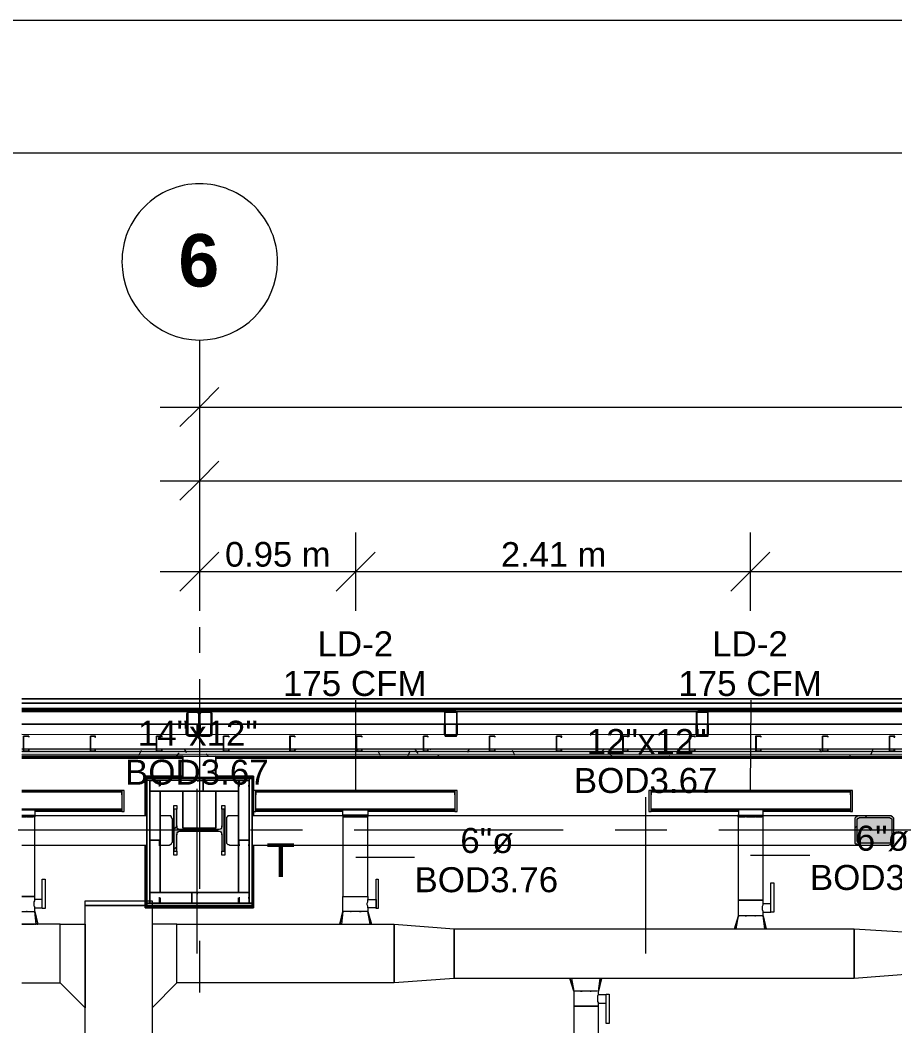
# Model space of a CAD drawing. Header units: metres. Extents: x 39 to 278, y -7 to 151.
# Drawn here: x 45.18 to 50.51, y 47.12 to 53.26 of the extents above; entities that cross this region are included whole.
import ezdxf

# ---------------------------------------------------------------- set-up
doc = ezdxf.new("R2010")
doc.units = ezdxf.units.M
doc.layers.add('HVAC - Ductos', color=5, linetype='Continuous', lineweight=50)
doc.layers.add('PDF_Geometry', color=7, linetype='Continuous', true_color=0xaaaaaa)
doc.layers.add('PDF_Solid Fills', color=7, linetype='Continuous', true_color=0xffffff)
doc.layers.add('PDF_Text', color=7, linetype='Continuous')
doc.layers.add('pie de plano', color=7, linetype='Continuous')
doc.styles.add('PDF Helvetica', font='')
doc.styles.add('PDF Helvetica Bold', font='')
doc.styles.get('PDF Helvetica').set_extended_font_data('Helvetica')
doc.styles.get('PDF Helvetica Bold').set_extended_font_data('Helvetica', bold=True)

msp = doc.modelspace()

# ---------------------------------------------------------------- hatches: boundary and pattern name
at = {"layer": 'PDF_Solid Fills', "lineweight": 0, "transparency": 33554559}
h = msp.add_hatch(color=256, dxfattribs=at)
h.paths.add_polyline_path([(46.2054, 48.8943), (46.2558, 48.8897), (46.2558, 48.8943)])
h.paths.add_polyline_path([(46.265, 48.8989), (46.2604, 48.8989), (46.265, 48.8943)])
h.paths.add_polyline_path([(46.1916, 48.8989), (46.1962, 48.8989), (46.2008, 48.8943), (46.2008, 49.0364), (46.2604, 49.0364), (46.265, 49.0318), (46.265, 48.8989), (46.2695, 49.0357), (46.2695, 49.0364), (46.265, 49.041), (46.1962, 49.041), (46.1916, 49.0318)])
h = msp.add_hatch(color=256, dxfattribs=at)
h.paths.add_polyline_path([(46.2833, 48.8943), (46.3337, 48.8897), (46.3337, 48.8943)])
h.paths.add_polyline_path([(46.2741, 48.8989), (46.2787, 48.8943), (46.2787, 48.8989)])
h.paths.add_polyline_path([(46.3474, 49.0364), (46.3428, 49.041), (46.2741, 49.041), (46.2696, 49.0318), (46.2696, 48.8989), (46.2741, 48.9035), (46.2787, 49.0364), (46.3383, 49.0364), (46.3383, 48.8943), (46.3428, 48.8989)])
h = msp.add_hatch(color=256, dxfattribs=at)
h.paths.add_polyline_path([(47.8416, 49.0318), (47.837, 49.0318), (47.837, 48.8943), (47.8416, 49.0312)])
h.paths.add_polyline_path([(47.837, 48.8943), (47.7683, 48.8943), (47.837, 48.8897)])
h.paths.add_polyline_path([(47.8324, 49.0364), (47.8324, 49.041), (47.7729, 49.041)])
h.paths.add_polyline_path([(47.7683, 49.0318), (47.7637, 49.0318), (47.7637, 48.8989)])
h = msp.add_hatch(color=256, dxfattribs=at)
h.paths.add_polyline_path([(49.3038, 49.0364), (49.3038, 49.041), (49.2992, 49.041)])
h.paths.add_polyline_path([(49.3038, 49.0318), (49.2992, 49.0318), (49.2992, 48.8897), (49.3725, 48.8897), (49.3725, 49.0318), (49.3679, 49.0318), (49.3679, 48.8943), (49.3038, 48.8943)])
h.paths.add_polyline_path([(49.3725, 49.0364), (49.3725, 49.041), (49.3679, 49.041)])
h.paths.add_polyline_path([(49.3633, 49.0364), (49.3633, 49.041), (49.3083, 49.041)])
for points in [[(45.1878, 48.7981), (105.8441, 48.7981), (106.0827, 48.7935), (106.0827, 48.8073), (80.9245, 48.8118), (45.1878, 48.8118)], [(105.8441, 48.7797), (106.0811, 48.7752), (106.0827, 48.7752), (106.0827, 48.7935), (75.6353, 48.7981), (45.1878, 48.7981), (45.1878, 48.7797)], [(105.8441, 48.766), (106.0812, 48.7614), (106.0827, 48.7614), (106.0827, 48.7797), (45.1878, 48.7797), (45.1878, 48.766)], [(46.132, 48.3397), (46.132, 48.4451), (46.1137, 48.4451), (46.1137, 48.1885), (46.132, 48.1885), (46.132, 48.2939), (46.1366, 48.3122), (46.4024, 48.3122), (46.407, 48.3077), (46.407, 48.1885), (46.4207, 48.1885), (46.4207, 48.4451), (46.407, 48.4451), (46.4024, 48.3305), (46.3887, 48.326), (46.1504, 48.3214), (46.1504, 48.326), (46.1366, 48.326), (46.1366, 48.3397)], [(50.2846, 48.2343), (50.4812, 48.2297), (50.4817, 48.2297), (50.4817, 48.2343), (50.4954, 48.2389), (50.5046, 48.2389), (50.5046, 48.3947), (50.4954, 48.4039), (50.2754, 48.4039), (50.2708, 48.3993), (50.2662, 48.3947), (50.2662, 48.2435), (50.2708, 48.2435), (50.2708, 48.2343)]]:
    msp.add_hatch(color=256, dxfattribs=at).paths.add_polyline_path(points)

# ---------------------------------------------------------------- linework, layer by layer
at = {"layer": 'HVAC - Ductos', "color": 252, "lineweight": 0, "true_color": 0x939598}
for points in [[(46.2696, 51.1356), (46.2696, 50.8973), (46.2696, 50.6589)], [(46.3887, 51.0164), (46.2696, 50.8973), (46.1504, 50.7781)], [(46.0312, 50.8973), (104.7077, 50.8973)], [(46.2696, 50.6864), (46.2696, 50.4481), (46.2696, 50.2097)], [(46.3887, 50.5672), (46.2696, 50.4481), (46.1504, 50.3289)], [(46.0312, 50.4481), (55.4684, 50.4481), (64.6672, 50.4481), (73.8707, 50.4481), (95.2704, 50.4481), (104.7077, 50.4481)], [(46.2696, 50.1318), (46.2696, 49.8935), (46.2696, 49.6552)], [(47.2229, 49.6552), (47.2229, 49.8935), (47.2229, 50.1318)], [(49.6291, 49.6552), (49.6291, 49.8935), (49.6291, 50.1318)], [(46.3887, 50.0127), (46.2696, 49.8935), (46.1504, 49.7743)], [(47.342, 50.0127), (47.2229, 49.8935), (47.1037, 49.7743)], [(49.7483, 50.0127), (49.6291, 49.8935), (49.51, 49.7743)], [(46.0312, 49.8935), (47.2229, 49.8935), (49.6291, 49.8935), (52.0079, 49.8935), (54.1759, 49.8935), (55.4684, 49.8935), (56.7838, 49.8935), (58.9151, 49.8935), (61.1747, 49.8935), (63.3747, 49.8935), (64.6672, 49.8935), (66.1018, 49.8935), (68.0131, 49.8935), (70.3139, 49.8935), (72.4544, 49.8935), (74.9936, 49.8935), (77.0561, 49.8935), (79.6136, 49.8935), (81.9924, 49.8935), (84.3987, 49.8935), (86.0533, 49.8935), (87.3733, 49.8935), (89.5825, 49.8935)]]:
    msp.add_lwpolyline(points, dxfattribs=at)
at = {"layer": 'HVAC - Ductos', "lineweight": 0}
for points in [[(47.2229, 48.5597), (47.2229, 49.1097)], [(49.6291, 48.5597), (49.6337, 49.1097)], [(46.2558, 47.5651), (46.2558, 48.5689)], [(45.7974, 48.5368), (45.7974, 48.5597), (45.7974, 48.5551), (45.1878, 48.5551)], [(45.7974, 48.5597), (45.1878, 48.5597)], [(45.1878, 48.5505), (45.7974, 48.5505), (45.7974, 48.4451), (45.7974, 48.4405), (45.1878, 48.4405), (45.2108, 48.4405), (45.2291, 48.4405), (45.2428, 48.4405), (45.2566, 48.4405), (45.2612, 48.4405), (45.2658, 48.4405), (45.2658, 48.4085), (45.2658, 48.3993), (45.2612, 48.3993), (45.2428, 48.3993), (45.2199, 48.3993), (45.2291, 48.3993), (45.2428, 48.3993), (45.2566, 48.3993)], [(45.7974, 48.5047), (45.7974, 48.4955), (45.7974, 48.4864)], [(47.8279, 48.5368), (47.8279, 48.5597), (47.8279, 48.5551), (46.6133, 48.5551), (46.6133, 48.5597), (46.6133, 48.5368)], [(47.8279, 48.5597), (46.6133, 48.5597)], [(46.6133, 48.4864), (46.6133, 48.4955), (46.6133, 48.5047)], [(47.8279, 48.5047), (47.8279, 48.4955), (47.8279, 48.4864)], [(48.9921, 47.5651), (48.9921, 48.5185)], [(50.2387, 48.5368), (50.2387, 48.5597), (50.2387, 48.5551), (49.0242, 48.5551), (49.0242, 48.5597), (49.0242, 48.5368)], [(50.2387, 48.5597), (49.0242, 48.5597)], [(49.0242, 48.4864), (49.0242, 48.4955), (49.0242, 48.5047)], [(50.2387, 48.5047), (50.2387, 48.4955), (50.2387, 48.4864)], [(45.7974, 48.4451), (45.1878, 48.4451), (45.7974, 48.4451)], [(45.7974, 48.4635), (45.7974, 48.4543), (45.7974, 48.436), (45.7974, 48.4314), (45.2658, 48.4314)], [(45.7974, 48.4589), (45.7974, 48.4543), (45.7974, 48.4497)], [(47.1449, 48.4314), (46.6133, 48.4314), (46.6133, 48.436), (46.6133, 48.4543), (46.6133, 48.4635)], [(46.6133, 48.4497), (46.6133, 48.4543), (46.6133, 48.4589)], [(47.8279, 48.4635), (47.8279, 48.4543), (47.8279, 48.436), (47.8279, 48.4314), (47.2962, 48.4314)], [(47.8279, 48.4589), (47.8279, 48.4543), (47.8279, 48.4497)], [(49.5558, 48.4314), (49.0242, 48.4314), (49.0242, 48.436), (49.0242, 48.4543), (49.0242, 48.4635)], [(49.0242, 48.4497), (49.0242, 48.4543), (49.0242, 48.4589)], [(50.2387, 48.4635), (50.2387, 48.4543), (50.2387, 48.436), (50.2387, 48.4314), (49.7071, 48.4314)], [(50.2387, 48.4589), (50.2387, 48.4543), (50.2387, 48.4497)], [(45.1878, 48.4405), (45.1878, 48.4405)], [(45.1878, 48.4085), (45.1878, 48.4085)], [(45.1878, 48.4085), (45.2199, 48.4085), (45.2428, 48.4085), (45.2612, 48.4085), (45.2658, 48.4085)], [(45.1878, 48.3993), (45.1878, 48.3993)], [(45.2199, 48.3993), (45.1878, 48.3993), (45.2108, 48.3993), (45.2153, 48.3993)], [(45.1878, 47.8218), (45.2108, 47.8218), (45.2291, 47.8218), (45.2428, 47.8218), (45.2566, 47.8218), (45.2612, 47.8218), (45.2658, 47.8218), (45.2658, 47.8447), (45.3116, 47.8447), (45.3116, 47.8493), (45.3116, 47.8539), (45.3116, 47.8631), (45.3116, 47.8677), (45.3116, 47.8768), (45.3116, 47.8814), (45.3116, 47.886), (45.3116, 47.8905), (45.3116, 47.8951), (45.2658, 47.8951), (45.2658, 47.9135), (45.2658, 48.3993), (45.2612, 48.3993)], [(45.1878, 48.3993), (45.1878, 48.3993)], [(45.2658, 48.436), (45.7974, 48.436)], [(46.6133, 48.436), (47.1449, 48.436)], [(47.1495, 48.3993), (47.1449, 48.3993), (47.1449, 47.9135), (47.1495, 47.9135), (47.1541, 47.9135), (47.1679, 47.9135), (47.1816, 47.9135), (47.2, 47.9135), (47.2229, 47.9135), (47.2412, 47.9135), (47.2596, 47.9135), (47.2779, 47.9135), (47.287, 47.9135), (47.2962, 47.9135), (47.2962, 47.8951), (47.3466, 47.8951), (47.3466, 47.8905), (47.3466, 47.886), (47.3466, 47.8814), (47.3466, 47.8768), (47.3466, 47.8677), (47.3466, 47.8631), (47.3466, 47.8539), (47.3466, 47.8493), (47.3466, 47.8447), (47.2962, 47.8447), (47.2962, 47.8218), (47.2916, 47.8218), (47.287, 47.8218), (47.2779, 47.8218), (47.2596, 47.8218), (47.2412, 47.8218), (47.2229, 47.8218), (47.2, 47.8218), (47.1816, 47.8218), (47.1679, 47.8218), (47.1541, 47.8218), (47.1495, 47.8218), (47.1449, 47.8218), (47.1358, 47.7439)], [(47.1449, 48.4085), (47.1449, 48.3993), (47.1495, 48.3993), (47.1679, 48.3993), (47.1908, 48.3993), (47.2229, 48.3993), (47.2504, 48.3993), (47.2779, 48.3993), (47.2916, 48.3993), (47.2962, 48.3993), (47.3008, 48.4085), (47.2916, 48.4085), (47.2779, 48.4085), (47.2504, 48.4085), (47.2229, 48.4085), (47.1908, 48.4085), (47.1679, 48.4085), (47.1495, 48.4085), (47.1449, 48.4085), (47.1449, 48.4405), (47.1495, 48.4405), (47.1541, 48.4405), (47.1679, 48.4405), (47.1816, 48.4405), (47.2, 48.4405), (47.2229, 48.4405), (47.2412, 48.4405), (47.2596, 48.4405), (47.2779, 48.4405), (47.287, 48.4405), (47.2962, 48.4405), (47.2962, 48.4085)], [(47.1449, 47.8218), (47.1449, 47.9135), (47.1495, 47.9135), (47.1541, 47.9135), (47.1679, 47.9135), (47.1816, 47.9135), (47.2, 47.9135), (47.2229, 47.9135), (47.2412, 47.9135), (47.2596, 47.9135), (47.2779, 47.9135), (47.287, 47.9135), (47.2962, 47.9135), (47.2962, 48.3993), (47.2916, 48.3993), (47.287, 48.3993), (47.2779, 48.3993), (47.2596, 48.3993), (47.255, 48.3993)], [(47.1541, 48.3993), (47.1679, 48.3993), (47.1816, 48.3993), (47.1908, 48.3993)], [(47.1954, 48.3993), (47.2, 48.3993), (47.2229, 48.3993), (47.2412, 48.3993), (47.2458, 48.3993)], [(47.2962, 48.436), (47.8279, 48.436)], [(49.0242, 48.436), (49.5558, 48.436)], [(49.7025, 48.3993), (49.7071, 48.3993), (49.7025, 48.3993), (49.6842, 48.3993), (49.6612, 48.3993), (49.6291, 48.3993), (49.6016, 48.3993), (49.5788, 48.3993), (49.5604, 48.3993), (49.5558, 48.3993), (49.5512, 48.4085), (49.5604, 48.4085), (49.5742, 48.4085), (49.6016, 48.4085), (49.6291, 48.4085), (49.6612, 48.4085), (49.6842, 48.4085), (49.7025, 48.4085), (49.7071, 48.4085)], [(49.7162, 47.7164), (49.7071, 47.7943), (49.7025, 47.7943), (49.6979, 47.7943), (49.6842, 47.7943), (49.6704, 47.7943), (49.6521, 47.7943), (49.6291, 47.7943), (49.6108, 47.7943), (49.5925, 47.7943), (49.5788, 47.7943), (49.565, 47.7943), (49.5604, 47.7943), (49.5558, 47.7943), (49.5558, 47.8905), (49.565, 47.8905), (49.5788, 47.8905), (49.5925, 47.8905), (49.6108, 47.8905), (49.6291, 47.8905), (49.6521, 47.8905), (49.6704, 47.8905), (49.6842, 47.8905), (49.6979, 47.8905), (49.7025, 47.8905), (49.7071, 47.8905), (49.7071, 48.3993), (49.7071, 48.4085), (49.7071, 48.4405)], [(49.7025, 48.4405), (49.6979, 48.4405), (49.6842, 48.4405), (49.6704, 48.4405), (49.6521, 48.4405), (49.6291, 48.4405), (49.6108, 48.4405), (49.5925, 48.4405), (49.5788, 48.4405), (49.565, 48.4405), (49.5558, 48.4405), (49.5558, 48.4085)], [(49.7071, 47.7943), (49.7071, 47.8172), (49.7529, 47.8172), (49.7529, 47.8218), (49.7529, 47.8264), (49.7529, 47.831), (49.7529, 47.8355), (49.7529, 47.8447), (49.7529, 47.8493), (49.7529, 47.8539), (49.7529, 47.8631), (49.7529, 47.8677), (49.7071, 47.8677), (49.7071, 47.8905), (49.7025, 47.8905), (49.6979, 47.8905), (49.6842, 47.8905), (49.6704, 47.8905), (49.6521, 47.8905), (49.6291, 47.8905), (49.6108, 47.8905), (49.5925, 47.8905), (49.5788, 47.8905), (49.565, 47.8905), (49.5558, 47.8905), (49.5558, 48.3993), (49.5604, 48.3993), (49.565, 48.3993), (49.5788, 48.3993), (49.5925, 48.3993), (49.5971, 48.3993)], [(49.6062, 48.3993), (49.6108, 48.3993), (49.6291, 48.3993), (49.6521, 48.3993), (49.6566, 48.3993)], [(49.6612, 48.3993), (49.6704, 48.3993), (49.6842, 48.3993), (49.6979, 48.3993)], [(49.7071, 48.436), (50.2387, 48.436)], [(49.7071, 48.4085), (49.7071, 48.4085)], [(47.2229, 48.1518), (47.5804, 48.1518)], [(49.6291, 48.1655), (49.9912, 48.1655)], [(45.1878, 47.9135), (45.1878, 47.9135)], [(45.1878, 47.9135), (45.1878, 47.9135)], [(45.2658, 47.8447), (45.2658, 47.8493), (45.2612, 47.8539), (45.2612, 47.8631), (45.2612, 47.8723), (45.2612, 47.8814), (45.2658, 47.886), (45.2658, 47.8905), (45.2658, 47.8951)], [(47.2962, 47.8447), (47.2962, 47.8493), (47.2962, 47.8539), (47.2916, 47.8631), (47.2916, 47.8723), (47.2962, 47.8814), (47.2962, 47.886), (47.2962, 47.8905), (47.2962, 47.8951)], [(49.7071, 47.8172), (49.7071, 47.8218), (49.7025, 47.831), (49.7025, 47.8401), (49.7025, 47.8493), (49.7025, 47.8539), (49.7071, 47.8631), (49.7071, 47.8677)], [(45.1878, 47.8218), (45.1878, 47.8218)], [(45.2658, 47.7439), (45.275, 47.7439), (45.2658, 47.8218)], [(45.2658, 47.8218), (45.2841, 47.7439), (45.2658, 47.8218)], [(47.1266, 47.7439), (47.1449, 47.8218), (47.1266, 47.7439)], [(47.1495, 47.8218), (47.1495, 47.8218)], [(47.1495, 47.8218), (47.1495, 47.8218)], [(47.2962, 47.7439), (47.3054, 47.7439), (47.31, 47.7439), (47.3145, 47.7439), (47.3191, 47.7439), (47.2962, 47.8218), (47.3191, 47.7439), (47.3145, 47.7439)], [(47.31, 47.7439), (47.2962, 47.8218)], [(49.5421, 47.7164), (49.5558, 47.7943), (49.5329, 47.7164), (49.5375, 47.7164), (49.5421, 47.7164), (49.5466, 47.7164), (49.5558, 47.7164)], [(49.5375, 47.7164), (49.5329, 47.7164), (49.5558, 47.7943), (49.5604, 47.7943), (49.5558, 47.7943)], [(49.7254, 47.7164), (49.7071, 47.7943), (49.7254, 47.7164)], [(45.1878, 47.3864), (45.4216, 47.3864), (45.4216, 47.7439), (45.5728, 47.7439), (45.5728, 47.2351), (45.4216, 47.3864), (45.4216, 47.7439), (45.1878, 47.7439), (45.2016, 47.7439), (45.2062, 47.7439), (45.2108, 47.7439), (45.2245, 47.7439), (45.2337, 47.7439), (45.2382, 47.7439), (45.2428, 47.7439), (45.2612, 47.7439)], [(45.2795, 47.7439), (45.2841, 47.7439)], [(45.2841, 47.7439), (45.2841, 47.7439)], [(47.1312, 47.7439), (47.1266, 47.7439), (47.1312, 47.7439), (47.1358, 47.7439), (47.1449, 47.7439)], [(47.1495, 47.7439), (47.1679, 47.7439), (47.1724, 47.7439), (47.177, 47.7439), (47.1862, 47.7439), (47.2, 47.7439), (47.2046, 47.7439)], [(47.2091, 47.7439), (47.232, 47.7439), (47.2366, 47.7439), (47.2412, 47.7439), (47.255, 47.7439), (47.2641, 47.7439), (47.2687, 47.7439), (47.2779, 47.7439), (47.2916, 47.7439)], [(47.4566, 47.7439), (47.8233, 47.7164)], [(47.4566, 47.3864), (47.4566, 47.7439)], [(47.8233, 47.7164), (47.8233, 47.4139)], [(49.5512, 47.7164), (49.5512, 47.7164)], [(49.5604, 47.7164), (49.5742, 47.7164), (49.5788, 47.7164)], [(49.5833, 47.7164), (49.5879, 47.7164), (49.5971, 47.7164), (49.6108, 47.7164), (49.6154, 47.7164), (49.6199, 47.7164), (49.6429, 47.7164)], [(49.6475, 47.7164), (49.6521, 47.7164), (49.6658, 47.7164), (49.675, 47.7164), (49.6796, 47.7164), (49.6842, 47.7164), (49.7025, 47.7164)], [(49.7071, 47.7164), (49.7162, 47.7164), (49.7208, 47.7164), (49.7254, 47.7164), (49.7208, 47.7164)], [(47.8233, 47.4139), (47.4566, 47.3864)], [(48.552, 47.4139), (48.5429, 47.4139), (48.5383, 47.4139), (48.5337, 47.4139), (48.5291, 47.4139), (48.5337, 47.4139), (48.5291, 47.4139), (48.5337, 47.4139)], [(48.5291, 47.4139), (48.552, 47.3359), (48.5291, 47.4139)], [(48.5383, 47.4139), (48.552, 47.3359), (48.5566, 47.3359)], [(48.575, 47.4139), (48.5704, 47.4139), (48.5566, 47.4139)], [(48.6391, 47.4139), (48.6162, 47.4139), (48.6116, 47.4139), (48.607, 47.4139), (48.5933, 47.4139), (48.5842, 47.4139), (48.5796, 47.4139)], [(48.717, 47.4139), (48.7216, 47.4139), (48.7033, 47.3359), (48.7216, 47.4139), (48.717, 47.4139), (48.7125, 47.4139), (48.6987, 47.4139), (48.6804, 47.4139), (48.6758, 47.4139), (48.6712, 47.4139), (48.662, 47.4139), (48.6483, 47.4139), (48.6437, 47.4139)], [(48.7033, 46.0663), (48.7033, 47.2443), (48.7033, 47.2626), (48.7492, 47.2626), (48.7492, 47.2672), (48.7492, 47.2718), (48.7492, 47.2764), (48.7492, 47.2809), (48.7492, 47.2901), (48.7492, 47.2947), (48.7492, 47.3039), (48.7492, 47.3085), (48.7492, 47.3131), (48.7033, 47.3131), (48.7033, 47.3359), (48.6987, 47.3359), (48.7033, 47.3359), (48.7125, 47.4139)], [(48.6941, 47.3359), (48.6804, 47.3359), (48.662, 47.3359), (48.6437, 47.3359), (48.6254, 47.3359), (48.607, 47.3359), (48.5887, 47.3359), (48.5704, 47.3359), (48.5612, 47.3359), (48.5566, 47.3359), (48.552, 47.3359), (48.552, 47.2443), (48.5612, 47.2443), (48.5704, 47.2443), (48.5887, 47.2443), (48.607, 47.2443), (48.6254, 47.2443), (48.6437, 47.2443), (48.662, 47.2443), (48.6804, 47.2443), (48.6941, 47.2443), (48.6987, 47.2443), (48.7033, 47.2443), (48.6987, 47.2443), (48.6941, 47.2443), (48.6804, 47.2443), (48.662, 47.2443), (48.6437, 47.2443), (48.6254, 47.2443), (48.607, 47.2443), (48.5887, 47.2443), (48.5704, 47.2443), (48.5612, 47.2443), (48.552, 47.2443), (48.552, 46.0663)], [(48.575, 47.3359), (48.5704, 47.3359)], [(48.63, 47.3359), (48.6254, 47.3359)], [(48.6804, 47.3359), (48.6758, 47.3359)], [(48.6941, 47.3359), (48.6941, 47.3359)], [(48.7033, 47.2626), (48.7033, 47.2672), (48.6987, 47.2718), (48.6987, 47.2764), (48.6987, 47.2855), (48.6987, 47.2947), (48.6987, 47.3039), (48.6987, 47.3085), (48.7033, 47.3131)]]:
    msp.add_lwpolyline(points, dxfattribs=at)
for points in [[(45.8112, 48.5597), (45.7974, 48.5597), (45.7974, 48.4314), (45.8112, 48.4314)], [(45.7974, 48.5323), (45.7974, 48.5368), (45.7974, 48.5414), (45.7974, 48.5368)], [(46.5995, 48.5597), (46.5995, 48.4314), (46.6133, 48.4314), (46.6133, 48.5597)], [(47.8279, 48.4451), (46.6133, 48.4451), (46.6133, 48.5505), (47.8279, 48.5505), (47.8279, 48.4451), (47.8279, 48.4405), (46.6133, 48.4405), (46.6133, 48.4451)], [(46.6133, 48.5414), (46.6133, 48.5368), (46.6133, 48.5323), (46.6133, 48.5368)], [(47.8416, 48.5597), (47.8279, 48.5597), (47.8279, 48.4314), (47.8416, 48.4314)], [(47.8279, 48.5323), (47.8279, 48.5368), (47.8279, 48.5414), (47.8279, 48.5368)], [(49.0104, 48.5597), (49.0104, 48.4314), (49.0242, 48.4314), (49.0242, 48.5597)], [(50.2387, 48.4451), (49.0242, 48.4451), (49.0242, 48.5505), (50.2387, 48.5505), (50.2387, 48.4451), (50.2387, 48.4405), (49.0242, 48.4405), (49.0242, 48.4451)], [(49.0242, 48.5414), (49.0242, 48.5368), (49.0242, 48.5323), (49.0242, 48.5368)], [(50.2525, 48.5597), (50.2387, 48.5597), (50.2387, 48.4314), (50.2525, 48.4314)], [(50.2387, 48.5323), (50.2387, 48.5368), (50.2387, 48.5414), (50.2387, 48.5368)], [(45.33, 47.8401), (45.3116, 47.8401), (45.3116, 48.0189), (45.33, 48.0189)], [(47.3604, 47.8401), (47.3466, 47.8401), (47.3466, 48.0189), (47.3604, 48.0189)], [(49.7529, 47.996), (49.7712, 47.996), (49.7712, 47.8172), (49.7529, 47.8172)], [(45.2658, 47.9135), (45.2612, 47.9135), (45.2566, 47.9135), (45.2428, 47.9135), (45.2291, 47.9135), (45.2108, 47.9135), (45.1878, 47.9135), (45.2108, 47.9135), (45.2291, 47.9135), (45.2428, 47.9135), (45.2566, 47.9135), (45.2612, 47.9135)], [(45.9808, 47.8585), (45.5728, 47.8585), (45.5728, 47.886), (45.9808, 47.886)], [(45.9808, 47.8585), (45.9808, 46.8043), (45.5728, 46.8043), (45.5728, 47.8585)], [(45.2199, 47.8218), (45.2153, 47.8218)], [(47.1954, 47.8218), (47.1908, 47.8218)], [(47.255, 47.8218), (47.2504, 47.8218), (47.2458, 47.8218), (47.2504, 47.8218)], [(49.6062, 47.7943), (49.6016, 47.7943), (49.5971, 47.7943), (49.6016, 47.7943)], [(49.6612, 47.7943), (49.6566, 47.7943)], [(45.9808, 47.7439), (45.9808, 47.2351), (46.132, 47.3864), (46.132, 47.7439), (47.4566, 47.7439), (47.4566, 47.3864), (46.132, 47.3864), (46.132, 47.7439)], [(47.8233, 47.7164), (50.2617, 47.7164), (50.2617, 47.4139), (47.8233, 47.4139)], [(50.2617, 47.7164), (50.6283, 47.6935), (50.6283, 47.4414), (50.2617, 47.4139)], [(48.5933, 47.3359), (48.5979, 47.3359), (48.6025, 47.3359), (48.5979, 47.3359)], [(48.6529, 47.3359), (48.6575, 47.3359)], [(48.7675, 47.1389), (48.7492, 47.1389), (48.7492, 47.3177), (48.7675, 47.3177)]]:
    msp.add_lwpolyline(points, close=True, dxfattribs=at)
at = {"layer": 'PDF_Geometry', "lineweight": 0}
msp.add_lwpolyline([(46.2696, 52.2585, 0.416645), (45.7974, 51.7818, 0.413055), (46.2696, 51.3052, 0.41105), (46.7462, 51.7818, 0.414636)], format="xyb", close=True, dxfattribs=at)
for points in [[(46.2696, 51.3006), (46.2696, 50.8285)], [(46.2696, 49.5543), (46.2696, 49.3985)], [(46.2696, 49.2381), (46.2696, 48.7614)], [(46.3062, 49.1189), (46.2283, 49.1189)], [(47.8416, 49.1189), (47.7637, 49.1189)], [(49.3725, 49.1189), (49.2992, 49.1189)], [(46.3245, 49.0364), (46.3291, 49.041)], [(47.7729, 49.041), (46.3337, 49.041), (47.8004, 49.041), (49.3358, 49.041), (50.8071, 49.041), (49.3633, 49.041)], [(47.8324, 49.0364), (47.837, 49.041)], [(47.8324, 49.041), (49.3083, 49.041)], [(49.2992, 48.9951), (49.3038, 48.9951)], [(49.3404, 49.0364), (49.3449, 49.041)], [(46.187, 48.9631), (46.187, 48.9035)], [(46.1916, 48.9631), (46.1916, 48.9035), (46.2008, 48.9127)], [(46.2558, 48.9035), (46.2558, 48.9631)], [(46.265, 48.9769), (46.2696, 48.9814), (46.2741, 48.986)], [(46.265, 48.9035), (46.265, 48.9631)], [(46.2741, 48.9631), (46.2741, 48.9035)], [(46.3383, 48.9035), (46.3383, 48.9631)], [(46.3383, 48.931), (46.3474, 48.9356)], [(46.3474, 48.9035), (46.3474, 48.9631)], [(47.7637, 48.9677), (47.7683, 48.9723)], [(47.7637, 48.9035), (47.7637, 48.9631)], [(47.7683, 48.9631), (47.7683, 48.9035)], [(47.837, 48.9035), (47.837, 48.9631)], [(47.8416, 48.9631), (47.8416, 48.9035)], [(49.2992, 48.9035), (49.2992, 48.9631)], [(49.3038, 48.9631), (49.3038, 48.9035)], [(49.3679, 48.9035), (49.3679, 48.9631)], [(49.3679, 48.9447), (49.3725, 48.9493)], [(49.3725, 48.9631), (49.3725, 48.9035)], [(45.1878, 48.9035), (106.0827, 48.8989)], [(45.197, 48.8897), (45.197, 48.8897)], [(45.197, 48.8897), (45.197, 48.8897)], [(45.2291, 48.8897), (45.2291, 48.8851), (45.2291, 48.8897)], [(46.297, 48.8897), (46.3062, 48.8943)], [(47.805, 48.8897), (47.8096, 48.8943)], [(47.837, 48.9172), (47.8416, 48.9218)], [(49.3175, 48.8897), (49.3221, 48.8943)], [(46.8196, 48.8118), (46.4162, 48.8118), (46.0083, 48.8118), (45.605, 48.8118), (45.197, 48.8118), (45.1878, 48.8118)], [(49.6612, 48.8118), (49.2579, 48.8118), (48.85, 48.8118), (48.4466, 48.8118), (48.0387, 48.8118), (47.6354, 48.8118), (47.2274, 48.8118), (46.8241, 48.8118)], [(51.6917, 48.8118), (51.2883, 48.8118), (50.8804, 48.8118), (50.4771, 48.8118), (50.0691, 48.8118), (49.6658, 48.8118)], [(45.1878, 48.7981), (106.0827, 48.7889)], [(45.1878, 48.7797), (106.0827, 48.7751)], [(106.0827, 48.7614), (45.1878, 48.766)], [(45.197, 48.7981), (45.197, 48.7981)], [(45.197, 48.7981), (45.197, 48.7981)], [(45.2291, 48.7981), (45.2291, 48.8073), (45.2291, 48.7981)], [(46.2696, 48.7614), (46.2696, 47.9593)], [(46.1687, 48.6377), (45.9487, 48.6377), (46.1687, 48.6377)], [(45.9487, 48.6377), (46.5078, 48.6377)], [(45.9487, 48.6377), (45.9487, 48.5551)], [(45.9487, 48.6377), (45.9487, 47.8539), (45.9487, 48.6377)], [(45.9487, 48.6377), (45.9487, 47.8539), (45.9487, 48.6377)], [(45.9487, 48.6377), (45.9487, 47.8539)], [(45.9487, 47.8539), (45.9487, 48.6377)], [(46.1687, 48.6377), (45.9487, 48.6377), (46.1687, 48.6377)], [(45.9487, 48.6331), (45.9487, 47.8585), (45.9487, 48.6331)], [(46.5903, 48.6377), (46.5078, 48.6377)], [(46.5903, 47.8539), (46.5903, 48.6377), (46.5903, 47.8539)], [(46.5903, 48.6377), (46.5903, 47.9364)], [(46.5903, 47.8539), (46.5903, 48.6377), (46.5903, 47.8539)], [(46.5903, 47.8539), (46.5903, 48.6377)], [(46.5903, 48.6377), (46.5903, 47.8539)], [(46.5903, 48.6377), (46.5903, 48.6377)], [(46.5903, 47.8585), (46.5903, 48.6377), (46.5903, 47.8585)], [(45.9716, 48.5872), (45.9716, 48.5872)], [(46.022, 48.5872), (46.022, 48.5872)], [(46.2604, 48.6147), (46.2604, 48.6147)], [(46.517, 48.5872), (46.517, 48.5872)], [(46.5674, 48.5872), (46.5674, 48.5872)], [(45.9487, 47.9364), (45.9487, 48.5551)], [(46.1687, 48.5551), (46.1687, 48.3305), (46.1687, 48.5551)], [(46.2604, 48.5597), (46.2604, 48.5597)], [(46.132, 48.1885), (46.132, 48.1655), (46.1137, 48.1655), (46.1137, 48.468), (46.132, 48.468), (46.132, 48.4451)], [(46.407, 48.4451), (46.407, 48.468), (46.4254, 48.468), (46.4254, 48.1655), (46.407, 48.1655), (46.407, 48.1885)], [(45.9441, 48.4039), (45.1878, 48.4039)], [(46.0312, 48.2251), (46.022, 48.2251), (46.0266, 48.2251), (46.0266, 48.2527), (46.0266, 48.2573), (45.967, 48.2573), (45.967, 48.2527), (45.967, 48.2251), (45.967, 48.2527), (45.967, 48.2573), (46.0266, 48.2573), (46.0312, 48.2573), (46.0312, 48.2527), (46.0312, 48.2251), (46.0862, 48.2251), (46.0908, 48.2297), (46.0954, 48.2297), (46.1, 48.2343), (46.1, 48.2389), (46.1046, 48.2435), (46.1046, 48.2527), (46.1046, 48.381), (46.1046, 48.3855), (46.1, 48.3947), (46.1, 48.3993), (46.0954, 48.4039), (46.0908, 48.4039), (46.0862, 48.4039), (46.0312, 48.4039)], [(46.5078, 48.4039), (46.4528, 48.4039), (46.4483, 48.4039), (46.4437, 48.4039), (46.4391, 48.3993), (46.4346, 48.3947), (46.4346, 48.3855), (46.4346, 48.381), (46.4346, 48.2527), (46.4346, 48.2435), (46.4346, 48.2389), (46.4391, 48.2343), (46.4437, 48.2297), (46.4483, 48.2297), (46.4528, 48.2251), (46.5078, 48.2251), (46.517, 48.2251), (46.5124, 48.2251), (46.5124, 48.2527), (46.5124, 48.2573), (46.572, 48.2573), (46.572, 48.2527), (46.572, 48.2251), (46.5674, 48.2251), (46.572, 48.2251), (46.572, 48.2527), (46.572, 48.2573), (46.5124, 48.2573), (46.5078, 48.2573), (46.5078, 48.2527), (46.5078, 48.2251)], [(50.2983, 48.4039), (46.5949, 48.4039)], [(50.3304, 48.3947), (50.3395, 48.4039)], [(46.1137, 48.326), (46.132, 48.3397)], [(46.132, 48.3443), (46.132, 48.3351)], [(46.132, 48.3305), (46.1412, 48.326), (46.155, 48.3214), (46.3841, 48.3214), (46.3978, 48.326), (46.407, 48.3305)], [(46.2466, 48.3305), (46.2512, 48.3305), (46.2558, 48.3305), (46.2604, 48.3305), (46.265, 48.3305), (46.2604, 48.3305), (46.2558, 48.3305), (46.2512, 48.3305), (46.2466, 48.3305), (46.1687, 48.3305), (46.3704, 48.3305), (46.2924, 48.3305), (46.2878, 48.3305), (46.2833, 48.3305), (46.2787, 48.3305), (46.2741, 48.3305), (46.2787, 48.3305), (46.2833, 48.3305), (46.2878, 48.3305), (46.2924, 48.3305)], [(46.2237, 48.3122), (46.2328, 48.3214)], [(46.407, 48.3351), (46.407, 48.3443)], [(50.2662, 48.3305), (50.28, 48.3443)], [(46.265, 48.3168), (45.165, 48.3168)], [(46.407, 48.2893), (46.407, 48.2985), (46.3978, 48.3077), (46.3841, 48.3122), (46.155, 48.3122), (46.1412, 48.3077), (46.132, 48.2985), (46.132, 48.2893)], [(46.8974, 48.3168), (46.5812, 48.3168)], [(48.4879, 48.3168), (47.2137, 48.3168)], [(49.1204, 48.3168), (48.8041, 48.3168)], [(50.7062, 48.3168), (49.4366, 48.3168)], [(45.1878, 48.2251), (45.9441, 48.2251)], [(45.9716, 48.2251), (45.9716, 48.2251)], [(46.022, 48.2251), (46.022, 48.2251)], [(46.1137, 48.2022), (46.132, 48.216)], [(46.517, 48.2251), (46.517, 48.2251)], [(46.5674, 48.2251), (46.5674, 48.2251)], [(46.5949, 48.2251), (50.2983, 48.2251)], [(46.5995, 48.2251), (46.5995, 47.8447)], [(46.5995, 47.8447), (46.5995, 48.2251)], [(45.9487, 47.9364), (45.9487, 47.8539)], [(45.9716, 47.9043), (45.9716, 47.9043)], [(46.022, 47.9043), (46.022, 47.9043)], [(46.2558, 47.9272), (46.2558, 47.9272)], [(46.517, 47.9043), (46.517, 47.9043)], [(46.5674, 47.9043), (46.5674, 47.9043)], [(46.5903, 47.8539), (46.5903, 47.9364)], [(45.9487, 47.8539), (45.9441, 47.8493), (45.9395, 47.8493), (45.9395, 47.8447)], [(45.9487, 47.8539), (45.9441, 47.8493), (45.9395, 47.8493), (45.9395, 47.8447)], [(45.9395, 47.8447), (45.9395, 47.8493), (45.9441, 47.8493), (45.9487, 47.8539)], [(46.5995, 47.8447), (45.9395, 47.8447)], [(45.9487, 47.8585), (45.9487, 47.8585)], [(45.9487, 47.8539), (46.5903, 47.8539), (45.9487, 47.8539)], [(45.9487, 47.8539), (46.5903, 47.8539), (45.9487, 47.8539)], [(45.967, 47.8723), (45.967, 47.8723)], [(45.967, 47.8723), (45.967, 47.8723)], [(46.0266, 47.8723), (46.0266, 47.8723)], [(46.2237, 47.8723), (46.2237, 47.8723)], [(46.2237, 47.8723), (46.2237, 47.8723)], [(46.2558, 47.8768), (46.2558, 47.8768)], [(46.5124, 47.8723), (46.5124, 47.8723)], [(46.572, 47.8723), (46.572, 47.8723)], [(46.572, 47.8723), (46.572, 47.8723)], [(46.5995, 47.8447), (46.5995, 47.8493), (46.5949, 47.8493), (46.5903, 47.8539)], [(46.5995, 47.8447), (46.5995, 47.8493), (46.5949, 47.8493), (46.5903, 47.8539)], [(46.5903, 47.8539), (46.5949, 47.8493), (46.5995, 47.8493), (46.5995, 47.8447)], [(46.2696, 47.643), (46.2696, 47.3268)]]:
    msp.add_lwpolyline(points, dxfattribs=at)
at = {"layer": 'PDF_Geometry', "color": 252, "lineweight": 0, "true_color": 0x939598}
for points in [[(46.2696, 50.668), (46.2696, 50.5077)], [(46.2696, 50.3519), (46.2696, 49.7147)]]:
    msp.add_lwpolyline(points, dxfattribs=at)
at = {"layer": 'PDF_Geometry', "lineweight": 0}
for points in [[(46.2696, 49.1189), (47.8004, 49.1189), (49.3358, 49.1189), (47.8004, 49.1189), (46.2696, 49.1189), (45.1878, 49.1189)], [(50.8667, 49.1189), (52.4021, 49.1189), (53.9329, 49.1189), (52.4021, 49.1189), (50.8667, 49.1189), (49.3358, 49.1189)], [(46.2696, 49.0914), (45.1878, 49.0914)], [(46.2696, 49.0593), (45.1878, 49.0593)], [(47.8004, 49.0914), (46.2696, 49.0914)], [(47.8004, 49.0593), (46.2696, 49.0593)], [(49.3358, 49.0914), (47.8004, 49.0914)], [(49.3358, 49.0593), (47.8004, 49.0593)], [(50.8667, 49.0914), (49.3358, 49.0914)], [(50.8667, 49.0593), (49.3358, 49.0593)], [(46.2696, 49.0501), (45.1878, 49.0501)], [(46.2054, 49.041), (45.1878, 49.041)], [(46.2054, 48.8897), (46.2558, 48.8897), (46.265, 48.8943), (46.2696, 48.8989), (46.2696, 49.0272), (46.265, 49.0364), (46.2558, 49.041), (46.2054, 49.041), (46.1962, 49.0364), (46.1916, 49.0272), (46.1916, 48.8989), (46.1962, 48.8943)], [(46.2054, 48.8943), (46.2008, 48.8943), (46.2008, 48.8989), (46.2008, 49.0272), (46.2008, 49.0318), (46.2054, 49.0364), (46.2558, 49.0364), (46.2604, 49.0318), (46.265, 49.0272), (46.265, 48.8989), (46.2604, 48.8943), (46.2558, 48.8943)], [(46.2696, 49.041), (46.2558, 49.041)], [(47.8004, 49.0501), (46.2696, 49.0501)], [(46.2833, 48.8897), (46.3337, 48.8897), (46.3428, 48.8943), (46.3474, 48.8989), (46.3474, 49.0272), (46.3428, 49.0364), (46.3337, 49.041), (46.2833, 49.041), (46.2741, 49.0364), (46.2696, 49.0272), (46.2696, 48.8989), (46.2741, 48.8943)], [(46.2833, 49.041), (46.2696, 49.041)], [(46.3383, 48.8989), (46.3383, 48.8943), (46.3337, 48.8943), (46.2833, 48.8943), (46.2787, 48.8943), (46.2741, 48.8989), (46.2741, 49.0272), (46.2787, 49.0318), (46.2833, 49.0364), (46.3337, 49.0364), (46.3383, 49.0318), (46.3383, 49.0272)], [(47.8416, 49.0318), (47.837, 49.0364), (47.8324, 49.041), (47.7729, 49.041), (47.7683, 49.0364), (47.7637, 49.0318), (47.7637, 48.8989), (47.7683, 48.8897), (47.7729, 48.8897), (47.8324, 48.8897), (47.837, 48.8897), (47.8416, 48.8989)], [(47.7729, 49.0364), (47.8324, 49.0364), (47.837, 49.0364), (47.837, 49.0318), (47.837, 48.8989), (47.837, 48.8943), (47.8324, 48.8943), (47.7729, 48.8943), (47.7683, 48.8943), (47.7683, 48.8989), (47.7683, 49.0318), (47.7683, 49.0364)], [(49.3358, 49.0501), (47.8004, 49.0501)], [(49.3725, 49.0318), (49.3725, 49.0364), (49.3633, 49.041), (49.3083, 49.041), (49.2992, 49.0364), (49.2992, 49.0318), (49.2992, 48.8989), (49.2992, 48.8897), (49.3083, 48.8897), (49.3633, 48.8897), (49.3725, 48.8897), (49.3725, 48.8989)], [(49.3083, 49.0364), (49.3633, 49.0364), (49.3679, 49.0364), (49.3679, 49.0318), (49.3679, 48.8989), (49.3679, 48.8943), (49.3633, 48.8943), (49.3083, 48.8943), (49.3038, 48.8943), (49.3038, 48.8989), (49.3038, 49.0318), (49.3038, 49.0364)], [(50.8667, 49.0501), (49.3358, 49.0501)], [(45.1878, 48.9631), (46.1916, 48.9631)], [(46.2008, 48.9631), (46.265, 48.9631)], [(46.2741, 48.9631), (46.3383, 48.9631)], [(46.3474, 48.9631), (47.7637, 48.9631)], [(47.7683, 48.9631), (47.8004, 48.9631), (47.837, 48.9631), (47.8004, 48.9631)], [(47.8416, 48.9631), (49.2992, 48.9631)], [(49.3038, 48.9631), (49.3358, 48.9631)], [(49.3358, 48.9631), (49.3679, 48.9631)], [(49.3725, 48.9631), (50.7933, 48.9631)], [(45.2291, 48.8897), (45.197, 48.8897), (45.197, 48.7981), (45.2291, 48.7981), (45.197, 48.7981), (45.197, 48.8897)], [(45.637, 48.8897), (45.605, 48.8897), (45.605, 48.7981), (45.637, 48.7981), (45.637, 48.8073), (45.6324, 48.8073), (45.6324, 48.7981), (45.605, 48.7981), (45.605, 48.8897), (45.6324, 48.8897), (45.6324, 48.8851), (45.637, 48.8851)], [(46.0403, 48.8897), (46.0128, 48.8897), (46.0083, 48.8897), (46.0083, 48.7981), (46.0128, 48.7981), (46.0403, 48.7981), (46.0403, 48.8073), (46.0403, 48.7981), (46.0128, 48.7981), (46.0083, 48.7981), (46.0083, 48.8897), (46.0128, 48.8897), (46.0403, 48.8897), (46.0403, 48.8851)], [(46.4483, 48.8897), (46.4162, 48.8897), (46.4162, 48.7981), (46.4483, 48.7981), (46.4483, 48.8073), (46.4483, 48.7981), (46.4162, 48.7981), (46.4162, 48.8897), (46.4483, 48.8897), (46.4483, 48.8851)], [(46.8516, 48.8897), (46.8241, 48.8897), (46.8196, 48.8897), (46.8196, 48.7981), (46.8241, 48.7981), (46.8516, 48.7981), (46.8516, 48.8073), (46.8516, 48.7981), (46.8241, 48.7981), (46.8241, 48.8897), (46.8516, 48.8897), (46.8516, 48.8851)], [(47.2596, 48.8897), (47.2274, 48.8897), (47.2274, 48.7981), (47.2596, 48.7981), (47.2596, 48.8073), (47.2596, 48.7981), (47.2274, 48.7981), (47.2274, 48.8897), (47.2596, 48.8897), (47.2596, 48.8851)], [(47.6629, 48.8897), (47.6354, 48.8897), (47.6354, 48.7981), (47.6629, 48.7981), (47.6629, 48.8073), (47.6629, 48.7981), (47.6354, 48.7981), (47.6354, 48.8897), (47.6629, 48.8897), (47.6629, 48.8851)], [(48.0708, 48.8897), (48.0433, 48.8897), (48.0387, 48.8897), (48.0387, 48.7981), (48.0433, 48.7981), (48.0708, 48.7981), (48.0708, 48.8073), (48.0708, 48.7981), (48.0433, 48.7981), (48.0387, 48.7981), (48.0387, 48.8897), (48.0433, 48.8897), (48.0708, 48.8897), (48.0708, 48.8851)], [(48.4788, 48.8897), (48.4466, 48.8897), (48.4466, 48.7981), (48.4788, 48.7981), (48.4788, 48.8073), (48.4742, 48.8073), (48.4742, 48.7981), (48.4466, 48.7981), (48.4466, 48.8897), (48.4742, 48.8897), (48.4742, 48.8851), (48.4788, 48.8851)], [(48.8821, 48.8897), (48.8546, 48.8897), (48.85, 48.8897), (48.85, 48.7981), (48.8546, 48.7981), (48.8821, 48.7981), (48.8821, 48.8073), (48.8821, 48.7981), (48.8546, 48.7981), (48.8546, 48.8897), (48.8821, 48.8897), (48.8821, 48.8851)], [(49.29, 48.8897), (49.2579, 48.8897), (49.2579, 48.7981), (49.29, 48.7981), (49.29, 48.8073), (49.29, 48.7981), (49.2579, 48.7981), (49.2579, 48.8897), (49.29, 48.8897), (49.29, 48.8851)], [(49.6933, 48.8897), (49.6658, 48.8897), (49.6612, 48.8897), (49.6612, 48.7981), (49.6658, 48.7981), (49.6933, 48.7981), (49.6933, 48.8073), (49.6933, 48.7981), (49.6658, 48.7981), (49.6658, 48.8897), (49.6933, 48.8897), (49.6933, 48.8851)], [(50.1012, 48.8897), (50.0691, 48.8897), (50.0691, 48.7981), (50.1012, 48.7981), (50.1012, 48.8073), (50.1012, 48.7981), (50.0691, 48.7981), (50.0691, 48.8897), (50.1012, 48.8897), (50.1012, 48.8851)], [(50.5092, 48.8897), (50.4771, 48.8897), (50.4771, 48.7981), (50.5092, 48.7981), (50.5092, 48.8073), (50.5046, 48.8073), (50.5046, 48.7981), (50.4771, 48.7981), (50.4771, 48.8897), (50.5046, 48.8897), (50.5046, 48.8851), (50.5092, 48.8851)], [(45.1878, 48.766), (46.1687, 48.766)], [(46.1687, 48.7614), (45.1878, 48.7614)], [(45.1878, 48.7568), (46.1687, 48.7568)], [(45.1878, 48.7568), (46.1687, 48.7568)], [(46.1687, 48.766), (46.1687, 48.6377)], [(46.3704, 48.766), (46.3704, 48.6377)], [(46.3704, 48.766), (55.3675, 48.7614), (46.3704, 48.7614), (55.3675, 48.7614)], [(46.3704, 48.7568), (55.3675, 48.7522)], [(46.3704, 48.7568), (55.3675, 48.7522)], [(45.9395, 48.6468), (45.9395, 48.4085), (45.9395, 48.6468), (46.1687, 48.6468), (45.9395, 48.6468), (45.9395, 48.6422), (45.9441, 48.6422), (45.9487, 48.6377), (46.1687, 48.6377), (45.9487, 48.6377), (45.9441, 48.6422), (45.9395, 48.6422)], [(46.1687, 48.6468), (45.9395, 48.6468), (45.9395, 48.6422), (45.9441, 48.6422), (45.9487, 48.6377), (45.9441, 48.6422), (45.9395, 48.6422), (45.9395, 48.6468), (45.9395, 48.4085), (45.9395, 48.6468)], [(45.9487, 48.6377), (45.9487, 47.8539)], [(46.1687, 48.6377), (45.9487, 48.6377)], [(46.5903, 48.6331), (46.5903, 48.6377), (45.9487, 48.6377), (45.9487, 48.6331)], [(46.572, 48.6331), (46.572, 48.6193), (45.9487, 48.6193), (45.9487, 48.6331), (46.572, 48.6331), (46.572, 47.8723), (46.5903, 47.8723), (45.9487, 47.8723), (45.9487, 47.8585), (46.5903, 47.8585), (46.5903, 47.8723), (46.5903, 48.6331)], [(46.5995, 48.6468), (46.3704, 48.6468), (46.5995, 48.6468), (46.5995, 48.4085), (46.5995, 48.6468), (46.5995, 48.6422), (46.5949, 48.6422), (46.5903, 48.6377), (46.5903, 47.8539), (46.5903, 48.6377), (46.3704, 48.6377), (46.5903, 48.6377), (46.5949, 48.6422), (46.5995, 48.6422)], [(46.5995, 48.4085), (46.5995, 48.6468), (46.5995, 48.6422), (46.5949, 48.6422), (46.5903, 48.6377), (46.3704, 48.6377), (46.5903, 48.6377), (46.3704, 48.6377), (46.5903, 48.6377), (46.5949, 48.6422), (46.5995, 48.6422), (46.5995, 48.6468), (46.3704, 48.6468), (46.5995, 48.6468)], [(46.5903, 48.6377), (46.3704, 48.6377)], [(45.9487, 47.8723), (45.967, 47.8723), (45.967, 48.6193), (45.9487, 48.6193)], [(45.967, 48.6147), (45.967, 48.6193), (46.0266, 48.6193), (46.0312, 48.6193), (46.0312, 48.6147), (46.0312, 48.5872), (46.022, 48.5872), (46.0266, 48.5872), (46.0266, 48.6147), (46.0266, 48.6193), (45.967, 48.6193), (45.967, 48.6147), (45.967, 48.5872)], [(46.0312, 48.5551), (46.5078, 48.5551), (46.5078, 48.6193), (45.967, 48.6193), (45.967, 48.5551)], [(45.9716, 48.5872), (45.967, 48.5872)], [(46.2604, 48.6147), (46.2604, 48.6193)], [(46.2878, 48.6193), (46.2924, 48.6193), (46.2924, 48.6147), (46.2924, 48.5551), (46.2878, 48.5551), (46.2604, 48.5551), (46.2604, 48.5597), (46.2604, 48.5551), (46.2878, 48.5551), (46.2924, 48.5551), (46.2924, 48.6147), (46.2924, 48.6193), (46.2878, 48.6193), (46.2604, 48.6193)], [(46.5078, 48.6147), (46.5078, 48.6193), (46.5124, 48.6193), (46.572, 48.6193), (46.572, 48.6147), (46.572, 48.5872), (46.5674, 48.5872), (46.572, 48.5872), (46.572, 48.6147), (46.572, 48.6193), (46.5124, 48.6193), (46.5124, 48.6147), (46.5124, 48.5872), (46.517, 48.5872), (46.5078, 48.5872)], [(46.5078, 48.5551), (46.5078, 47.9364), (46.572, 47.9364), (46.572, 48.6193), (46.5078, 48.6193)], [(45.967, 47.9364), (46.0312, 47.9364), (46.0312, 48.5551), (45.967, 48.5551)], [(46.0312, 47.9364), (46.5078, 47.9364), (46.5078, 48.5551), (46.0312, 48.5551)], [(46.3704, 48.5551), (46.3704, 48.3305)], [(46.407, 48.1885), (46.4208, 48.1885), (46.4208, 48.4451), (46.407, 48.4451), (46.407, 48.3397), (46.4024, 48.326), (46.3887, 48.3214), (46.1504, 48.3214), (46.1366, 48.326), (46.132, 48.3397), (46.132, 48.4451), (46.1137, 48.4451), (46.1137, 48.1885), (46.132, 48.1885), (46.132, 48.2893), (46.1366, 48.3077), (46.1504, 48.3122), (46.3887, 48.3122), (46.4024, 48.3077), (46.407, 48.2893)], [(50.2983, 48.4039), (50.2891, 48.4039), (50.2846, 48.4039), (50.2754, 48.3993), (50.2708, 48.3947), (50.2662, 48.3901), (50.2662, 48.3855), (50.2662, 48.381), (50.2662, 48.2527), (50.2662, 48.2435), (50.2662, 48.2389), (50.2708, 48.2343), (50.2754, 48.2343), (50.2846, 48.2297), (50.2891, 48.2297), (50.2983, 48.2251), (50.4725, 48.2251), (50.4817, 48.2297), (50.4862, 48.2297), (50.4954, 48.2343), (50.5, 48.2343), (50.5046, 48.2389), (50.5046, 48.2435), (50.5046, 48.2527), (50.5046, 48.381), (50.5046, 48.3855), (50.5046, 48.3901), (50.5, 48.3947), (50.4954, 48.3993), (50.4862, 48.4039), (50.4817, 48.4039), (50.4725, 48.4039)], [(50.28, 48.2527), (50.28, 48.381), (50.28, 48.3855), (50.2846, 48.3855), (50.2846, 48.3901), (50.2891, 48.3901), (50.2937, 48.3947), (50.2983, 48.3947), (50.4725, 48.3947), (50.4771, 48.3947), (50.4817, 48.3901), (50.4862, 48.3901), (50.4908, 48.3855), (50.4908, 48.381), (50.4908, 48.2527), (50.4908, 48.2481), (50.4862, 48.2435), (50.4817, 48.2389), (50.4771, 48.2389), (50.4725, 48.2389), (50.2983, 48.2389), (50.2937, 48.2389), (50.2891, 48.2389), (50.2846, 48.2435), (50.2846, 48.2481), (50.28, 48.2481)], [(46.5995, 47.8447), (46.5995, 48.2251), (46.5995, 47.8447), (45.9395, 47.8447), (45.9395, 48.2251), (45.9395, 47.8447), (45.9395, 48.2251), (45.9395, 47.8447)], [(45.9716, 48.2251), (45.967, 48.2251)], [(46.5078, 47.9364), (46.0312, 47.9364), (45.967, 47.9364), (45.967, 47.8723), (46.572, 47.8723), (46.572, 47.9364)], [(45.967, 47.8723), (46.0266, 47.8723), (46.0266, 47.9043), (46.022, 47.9043), (46.0312, 47.9043), (46.0312, 47.8723), (46.0266, 47.8723), (45.967, 47.8723), (45.967, 47.9043)], [(45.9716, 47.9043), (45.967, 47.9043)], [(46.2237, 47.9364), (46.2237, 47.9318), (46.2237, 47.8723), (46.2558, 47.8723), (46.2558, 47.8768), (46.2558, 47.8723), (46.2237, 47.8723), (46.2237, 47.9318), (46.2237, 47.9364), (46.2558, 47.9364)], [(46.2558, 47.9272), (46.2558, 47.9364)], [(46.517, 47.9043), (46.5124, 47.9043), (46.5124, 47.8723), (46.572, 47.8723), (46.572, 47.9043), (46.5674, 47.9043), (46.572, 47.9043), (46.572, 47.8723), (46.5124, 47.8723), (46.5078, 47.8723), (46.5078, 47.9043)], [(46.5903, 47.8539), (45.9487, 47.8539), (45.9441, 47.8493), (45.9395, 47.8493), (45.9395, 47.8447), (46.5995, 47.8447), (46.5995, 47.8493), (46.5949, 47.8493)], [(45.9487, 47.8585), (45.9487, 47.8539), (46.5903, 47.8539), (46.5903, 47.8585)], [(45.9487, 47.8539), (46.5903, 47.8539)], [(45.9487, 47.8539), (46.5903, 47.8539)]]:
    msp.add_lwpolyline(points, close=True, dxfattribs=at)
at = {"layer": 'PDF_Geometry', "color": 254, "lineweight": 0, "true_color": 0xd2d2d2}
for points in [[(49.6933, 48.8851), (49.6933, 48.8851)], [(45.605, 48.8164), (45.605, 48.821)], [(47.2274, 48.8118), (47.2274, 48.8118)], [(47.6354, 48.8393), (47.6354, 48.8393)], [(49.2579, 48.8301), (49.2579, 48.8301)], [(49.6612, 48.8577), (49.6658, 48.8577)], [(45.2016, 48.7981), (45.2016, 48.7981)]]:
    msp.add_lwpolyline(points, dxfattribs=at)
at = {"layer": 'PDF_Geometry', "color": 254, "lineweight": 0, "true_color": 0xeaeaea}
for points in [[(46.1916, 48.7889), (46.187, 48.7981), (46.1778, 48.8118)], [(46.8608, 48.8118), (46.8562, 48.8073)], [(47.2366, 48.8073), (47.232, 48.8118)], [(47.6033, 48.7843), (47.5941, 48.7981), (47.585, 48.8118)], [(47.6812, 48.8118), (47.6766, 48.8073)], [(47.915, 48.8118), (47.9058, 48.7981), (47.9058, 48.7935)], [(48.7354, 48.8118), (48.7262, 48.7981), (48.7216, 48.7889)], [(50.06, 48.7935), (50.06, 48.7981), (50.0508, 48.8118)], [(50.3762, 48.8118), (50.3717, 48.7981), (50.3625, 48.7797)], [(45.9166, 48.8027), (45.912, 48.7981), (45.9028, 48.7797), (45.8983, 48.7751)], [(46.1458, 48.7889), (46.1366, 48.7797), (46.1274, 48.766)], [(46.3245, 48.766), (46.3153, 48.7797), (46.3108, 48.7797)], [(47.3742, 48.7706), (47.3696, 48.7797), (47.3604, 48.7981)], [(47.3604, 48.7981), (47.3604, 48.7981)], [(47.5529, 48.7981), (47.5437, 48.7797), (47.5391, 48.766)], [(47.5529, 48.7981), (47.5529, 48.7981)], [(47.7316, 48.766), (47.7224, 48.7751)], [(48.1946, 48.7751), (48.19, 48.7797), (48.1808, 48.7981), (48.1762, 48.8027)], [(48.7858, 48.766), (48.7766, 48.7797), (48.772, 48.7935)], [(48.9645, 48.8027), (48.9645, 48.7981), (48.9554, 48.7797), (48.9508, 48.7751)], [(49.1387, 48.766), (49.1342, 48.7706)], [(50.2387, 48.7706), (50.2342, 48.766)]]:
    msp.add_lwpolyline(points, dxfattribs=at)
at = {"layer": 'pie de plano', "lineweight": 0}
msp.add_lwpolyline([(129.2474, 53.2561), (129.2474, -6.7449), (39.2432, -6.7449), (39.2432, 53.2561)], close=True, dxfattribs=at)
msp.add_lwpolyline([(128.7703, 52.4449), (40.3432, 52.4449), (40.3432, -6.0804), (128.7703, -6.0804)], dxfattribs=at)

# ---------------------------------------------------------------- texts
at = {"layer": 'PDF_Text', "color": 253, "lineweight": 0, "true_color": 0xaaaaaa, "insert": (46.1415, 51.7894), "char_height": 0.3202, "attachment_point": 4, "style": 'PDF Helvetica Bold'}
msp.add_mtext('6', dxfattribs=at)
at = {"layer": 'PDF_Text', "color": 252, "lineweight": 0, "true_color": 0x939598, "char_height": 0.15059, "attachment_point": 4, "style": 'PDF Helvetica'}
for s, insert in [('0.95 m', (46.4257, 49.9982)), ('2.41 m', (48.1079, 49.9982))]:
    msp.add_mtext(s, dxfattribs=dict(at, insert=insert))
at = {"layer": 'PDF_Text', "lineweight": 0, "attachment_point": 4, "style": 'PDF Helvetica'}
for s, insert, char_height in [('LD-2', (46.9895, 49.4535), 0.15247), ('LD-2', (49.3958, 49.4535), 0.15247), ('175 CFM', (46.7786, 49.2106), 0.15247), ('175 CFM', (49.1896, 49.2106), 0.15247), ('14"x12"', (45.894, 48.9081), 0.15247), ('12"x12"', (48.6304, 48.8576), 0.15247), ('BOD3.67', (45.8161, 48.6697), 0.15247), ('BOD3.67', (48.5525, 48.6193), 0.15247), ('6"ø', (47.8604, 48.2526), 0.15247), ('6"ø', (50.2713, 48.2664), 0.15247), ('T', (46.6778, 48.1344), 0.2055), ('BOD3.76', (47.5808, 48.0143), 0.15247), ('BOD3.76', (49.9917, 48.028), 0.15247)]:
    msp.add_mtext(s, dxfattribs=dict(at, insert=insert, char_height=char_height))

doc.saveas('drawing.dxf')
